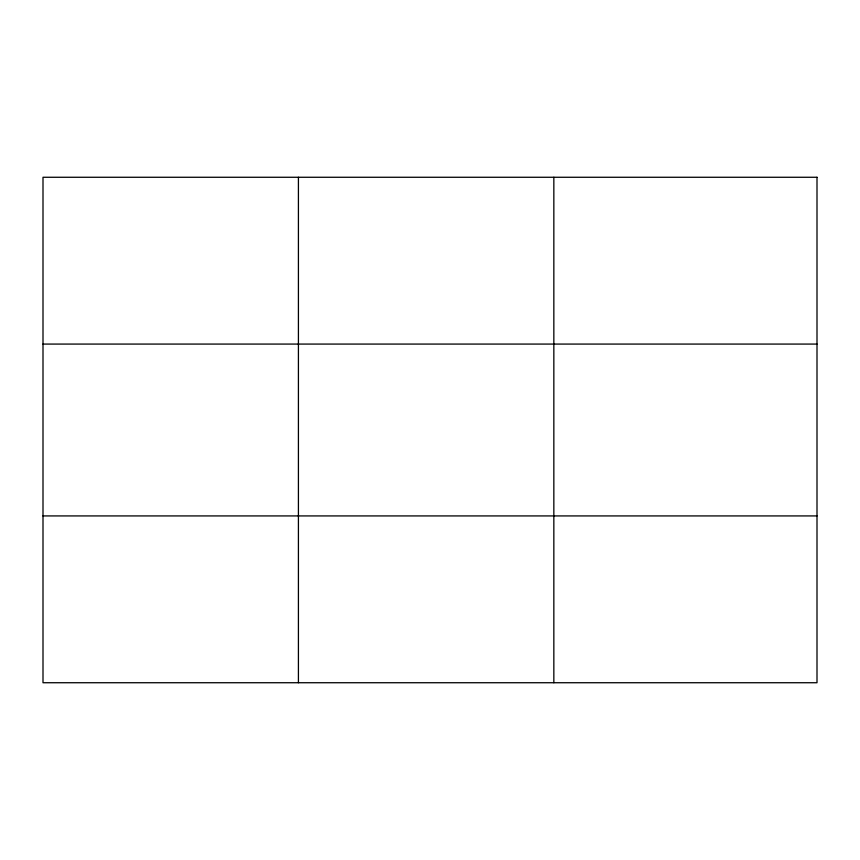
<?xml version="1.0" encoding="UTF-8"?>
<svg xmlns="http://www.w3.org/2000/svg" width="860" height="860" viewBox="0 0 860 860"><rect width="100%" height="100%" fill="white"/><g stroke="black" fill="none" stroke-linecap="round" stroke-linejoin="round"><path stroke-width="1.29" d="M298.42 177.268L298.42 682.732M553.84 177.268L553.84 682.732M43 344.075L817 344.075M43 515.925L817 515.925M817 177.268L817 682.732L43 682.732L43 177.268L817 177.268"/></g></svg>
